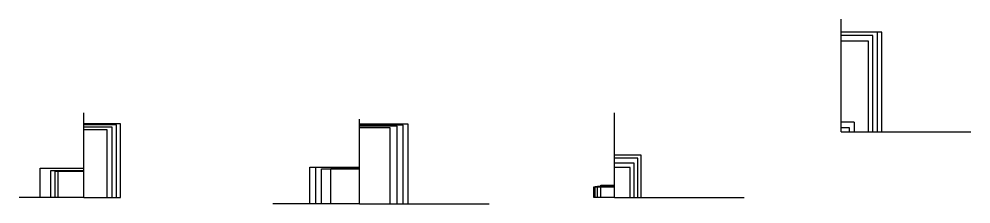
# Model space of a CAD drawing. Header units: millimetres. Extents: x 31085 to 182632, y 10507 to 87776.
# Drawn here: x 98814 to 106149, y 66492 to 67920 of the extents above; entities that cross this region are included whole.
import ezdxf

# ---------------------------------------------------------------- set-up
doc = ezdxf.new("R2010")
doc.units = ezdxf.units.MM
doc.layers.add('_contour (Тонкий)', color=7, linetype='Continuous', lineweight=30)

msp = doc.modelspace()

# ---------------------------------------------------------------- linework, layer by layer
at = {"layer": '_contour (Тонкий)', "color": 242, "true_color": 0xcd2027, "transparency": 33554687}
for p, q in [((105149.254, 67050.415), (105149.254, 67919.956)), ((105392.133, 67050.415), (105392.133, 67793.743)), ((105427.066, 67815.69), (105427.066, 67050.415)), ((105463.153, 67050.415), (105463.153, 67817.438)), ((105358.586, 67050.415), (105358.586, 67748.163)), ((99313.838, 66542.917), (99313.838, 67197.066)), ((103401.743, 66542.218), (103401.743, 67196.366)), ((101436.802, 66492.339), (101436.802, 67146.488)), ((105249.785, 67123.271), (105249.785, 67050.415)), ((99492.138, 66542.917), (99492.138, 67063.536)), ((99531.438, 66542.917), (99531.438, 67084.167)), ((99565.138, 66542.917), (99565.138, 67102.046)), ((99594.838, 66542.917), (99594.838, 67110.299)), ((101674.882, 66492.339), (101674.882, 67081.245)), ((101728.382, 66492.339), (101728.382, 67091.941)), ((101773.552, 66492.339), (101773.552, 67101.185)), ((101813.302, 66492.339), (101813.302, 67108.443)), ((105149.254, 67050.415), (106146.184, 67050.415)), ((105149.254, 67050.415), (106149.254, 67050.415)), ((105212.91, 67050.415), (105212.91, 67080.201)), ((103582.523, 66542.218), (103582.523, 66845.229)), ((103607.6, 66542.218), (103607.6, 66868.14)), ((98977.838, 66542.917), (98977.838, 66768.991)), ((101055.202, 66492.339), (101055.202, 66776.65)), ((101100.052, 66492.339), (101100.052, 66768.257)), ((101145.222, 66492.339), (101145.222, 66763.711)), ((101215.222, 66492.339), (101215.222, 66766.833)), ((103523.883, 66542.218), (103523.883, 66773.534)), ((103554.703, 66542.218), (103554.703, 66807.678)), ((99057.838, 66542.917), (99057.838, 66751.552)), ((99092.838, 66542.917), (99092.838, 66746.57)), ((99115.838, 66542.917), (99115.838, 66744.909)), ((103242.283, 66542.218), (103242.283, 66623.999)), ((103254.423, 66542.218), (103254.423, 66626.747)), ((103270.243, 66542.218), (103270.243, 66630.298)), ((103298.143, 66542.218), (103298.143, 66637.05)), ((99313.838, 66542.917), (98813.838, 66542.917)), ((99313.838, 66542.917), (98977.838, 66542.917)), ((99313.838, 66542.917), (99057.838, 66542.917)), ((99313.838, 66542.917), (99092.838, 66542.917)), ((99313.838, 66542.917), (99115.838, 66542.917)), ((99313.838, 66542.917), (99492.138, 66542.917)), ((99313.838, 66542.917), (99531.438, 66542.917)), ((99313.838, 66542.917), (99565.138, 66542.917)), ((99313.838, 66542.917), (99594.838, 66542.917)), ((103401.743, 66542.218), (103242.283, 66542.218)), ((103401.743, 66542.218), (103254.423, 66542.218)), ((103401.743, 66542.218), (103270.243, 66542.218)), ((103401.743, 66542.218), (103298.143, 66542.218)), ((103401.743, 66542.218), (104401.743, 66542.218)), ((103401.743, 66542.218), (103523.883, 66542.218)), ((103401.743, 66542.218), (103554.703, 66542.218)), ((103401.743, 66542.218), (103582.523, 66542.218)), ((103401.743, 66542.218), (103607.6, 66542.218)), ((101055.202, 66492.339), (100770.45, 66492.339)), ((101436.802, 66492.339), (101055.202, 66492.339)), ((101436.802, 66492.339), (101100.052, 66492.339)), ((101436.802, 66492.339), (101145.222, 66492.339)), ((101436.802, 66492.339), (101215.222, 66492.339)), ((101436.802, 66492.339), (102436.802, 66492.339)), ((101436.802, 66492.339), (101674.882, 66492.339)), ((101436.802, 66492.339), (101728.382, 66492.339)), ((101436.802, 66492.339), (101773.552, 66492.339)), ((101436.802, 66492.339), (101813.302, 66492.339))]:
    msp.add_line(p, q, dxfattribs=at)
at = {"layer": '_contour (Тонкий)', "color": 4, "transparency": 33554687}
for p, q in [((105463.153, 67817.438), (105149.254, 67817.438)), ((105392.133, 67793.743), (105149.254, 67793.743)), ((105358.586, 67748.163), (105149.254, 67748.163)), ((105249.785, 67123.271), (105149.254, 67123.271)), ((99594.838, 67110.299), (99313.838, 67110.299)), ((99565.138, 67102.046), (99313.838, 67102.046)), ((99531.438, 67084.167), (99313.838, 67084.167)), ((99492.138, 67063.536), (99313.838, 67063.536)), ((101813.302, 67108.443), (101436.802, 67108.443)), ((101773.552, 67101.185), (101436.802, 67101.185)), ((101728.382, 67091.941), (101436.802, 67091.941)), ((101674.882, 67081.245), (101436.802, 67081.245)), ((105212.91, 67080.201), (105149.254, 67080.201)), ((103607.6, 66868.14), (103401.743, 66868.14)), ((103582.523, 66845.229), (103401.743, 66845.229)), ((98977.838, 66768.991), (99313.838, 66768.991)), ((101055.202, 66776.65), (101436.802, 66776.65)), ((101145.222, 66763.711), (101436.802, 66763.711)), ((101215.222, 66766.833), (101436.802, 66766.833)), ((103554.703, 66807.678), (103401.743, 66807.678)), ((103523.883, 66773.534), (103401.743, 66773.534)), ((99057.838, 66751.552), (99313.838, 66751.552)), ((99092.838, 66746.57), (99313.838, 66746.57)), ((99115.838, 66744.909), (99313.838, 66744.909)), ((103242.283, 66623.999), (103401.743, 66623.999)), ((103254.423, 66626.747), (103401.743, 66626.747)), ((103270.243, 66630.298), (103401.743, 66630.298)), ((103298.143, 66637.05), (103401.743, 66637.05))]:
    msp.add_line(p, q, dxfattribs=at)

doc.saveas('drawing.dxf')
